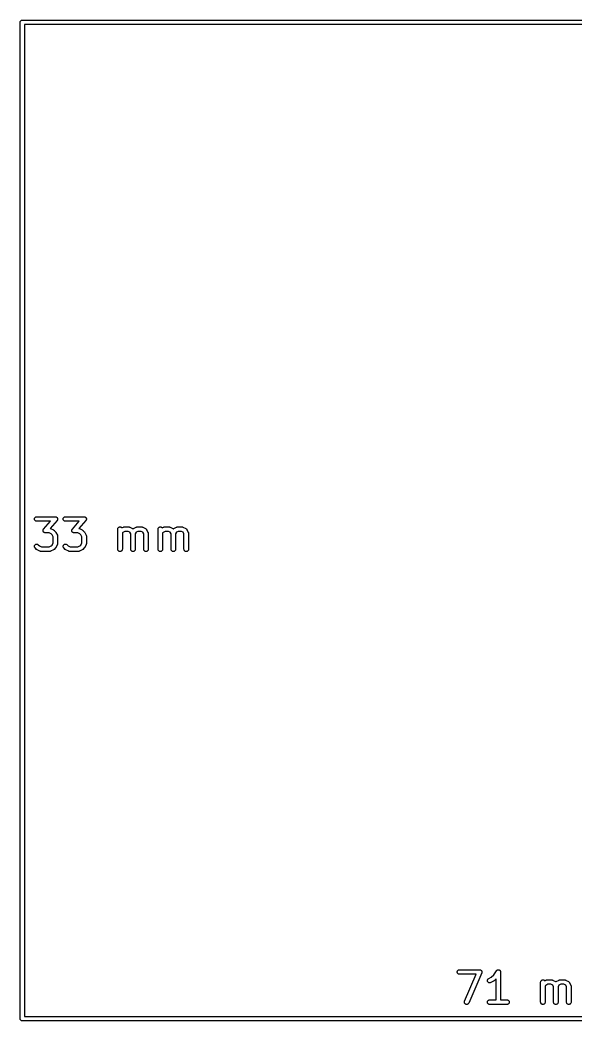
# Model space of a CAD drawing. Extents: x 122.9 to 194.1, y -90.1 to -56.9.
# Drawn here: x 122.92 to 141.33, y -90.08 to -56.92 of the extents above; entities that cross this region are included whole.
import ezdxf

# ---------------------------------------------------------------- set-up
doc = ezdxf.new("R2010")
doc.units = 0
doc.layers.add('BLACK', color=7, linetype='CONTINUOUS')

msp = doc.modelspace()

# ---------------------------------------------------------------- linework, layer by layer
at = {"layer": 'BLACK', "linetype": 'CONTINUOUS'}
for p, q in [((122.925, -57), (122.926, -56.9853)), ((122.925, -57.0037), (122.925, -57)), ((122.925, -89.9963), (122.925, -57.0037)), ((122.926, -56.9853), (122.93, -56.9712)), ((122.93, -56.9712), (122.937, -56.9581)), ((122.937, -56.9581), (122.947, -56.9467)), ((122.947, -56.9467), (122.958, -56.9373)), ((122.958, -56.9373), (122.971, -56.9304)), ((122.971, -56.9304), (122.985, -56.9261)), ((122.985, -56.9261), (122.996, -56.925)), ((122.996, -56.925), (123, -56.9246)), ((123, -56.9246), (123.004, -56.925)), ((123.004, -56.925), (193.996, -56.925)), ((123.075, -57.075), (123.075, -89.925)), ((193.925, -57.075), (123.075, -57.075)), ((123.401, -73.4519), (123.403, -73.4373)), ((123.403, -73.4664), (123.401, -73.4519)), ((123.403, -73.4373), (123.407, -73.4233)), ((123.407, -73.4805), (123.403, -73.4664)), ((123.407, -73.4233), (123.414, -73.4104)), ((123.413, -73.4934), (123.407, -73.4805)), ((123.423, -73.5049), (123.413, -73.4934)), ((123.414, -73.4104), (123.423, -73.3992)), ((123.423, -73.3992), (123.435, -73.3899)), ((123.434, -73.5143), (123.423, -73.5049)), ((123.447, -73.5213), (123.434, -73.5143)), ((123.435, -73.3899), (123.448, -73.383)), ((123.461, -73.5257), (123.447, -73.5213)), ((123.448, -73.383), (123.462, -73.3788)), ((123.475, -73.5274), (123.461, -73.5257)), ((123.462, -73.3788), (123.476, -73.3774)), ((123.476, -73.5274), (123.475, -73.5274)), ((123.476, -73.3774), (124.095, -73.3774)), ((123.93, -73.5274), (123.476, -73.5274)), ((123.705, -73.7839), (123.93, -73.5274)), ((124.152, -73.5018), (123.925, -73.7611)), ((124.095, -73.3774), (124.096, -73.3774)), ((124.096, -73.3774), (124.101, -73.3779)), ((124.101, -73.3779), (124.106, -73.3781)), ((124.106, -73.3781), (124.108, -73.3787)), ((124.108, -73.3787), (124.111, -73.379)), ((124.111, -73.379), (124.115, -73.3804)), ((124.115, -73.3804), (124.12, -73.3815)), ((124.12, -73.3815), (124.122, -73.3826)), ((124.122, -73.3826), (124.125, -73.3834)), ((124.125, -73.3834), (124.129, -73.3857)), ((124.129, -73.3857), (124.133, -73.3877)), ((124.133, -73.3877), (124.135, -73.3892)), ((124.135, -73.3892), (124.138, -73.3905)), ((124.138, -73.3905), (124.141, -73.3935)), ((124.141, -73.3935), (124.145, -73.3963)), ((124.145, -73.3963), (124.147, -73.3982)), ((124.147, -73.3982), (124.149, -73.3999)), ((124.149, -73.3999), (124.152, -73.4036)), ((124.152, -73.4036), (124.155, -73.407)), ((124.154, -73.4979), (124.152, -73.5018)), ((124.157, -73.4943), (124.154, -73.4979)), ((124.155, -73.407), (124.156, -73.4093)), ((124.156, -73.4093), (124.158, -73.4113)), ((124.159, -73.492), (124.157, -73.4943)), ((124.158, -73.4113), (124.16, -73.4155)), ((124.16, -73.4899), (124.159, -73.492)), ((124.16, -73.4155), (124.163, -73.4195)), ((124.162, -73.4856), (124.16, -73.4899)), ((124.164, -73.4814), (124.162, -73.4856)), ((124.163, -73.4195), (124.164, -73.422)), ((124.164, -73.422), (124.165, -73.4243)), ((124.165, -73.4789), (124.164, -73.4814)), ((124.165, -73.4243), (124.166, -73.4288)), ((124.166, -73.4765), (124.165, -73.4789)), ((124.166, -73.4288), (124.168, -73.4332)), ((124.167, -73.472), (124.166, -73.4765)), ((124.169, -73.4675), (124.167, -73.472)), ((124.168, -73.4332), (124.168, -73.4358)), ((124.168, -73.4358), (124.169, -73.4383)), ((124.169, -73.4383), (124.169, -73.443)), ((124.169, -73.443), (124.17, -73.4477)), ((124.17, -73.4623), (124.169, -73.4648)), ((124.169, -73.4648), (124.169, -73.4675)), ((124.17, -73.4477), (124.17, -73.4503)), ((124.17, -73.4503), (124.17, -73.4529)), ((124.17, -73.4529), (124.17, -73.4576)), ((124.17, -73.4576), (124.17, -73.4623)), ((124.354, -73.4519), (124.355, -73.4373)), ((124.355, -73.4664), (124.354, -73.4519)), ((124.355, -73.4373), (124.359, -73.4233)), ((124.359, -73.4805), (124.355, -73.4664)), ((124.359, -73.4233), (124.366, -73.4104)), ((124.366, -73.4934), (124.359, -73.4805)), ((124.366, -73.4104), (124.376, -73.3992)), ((124.375, -73.5049), (124.366, -73.4934)), ((124.386, -73.5143), (124.375, -73.5049)), ((124.376, -73.3992), (124.387, -73.3899)), ((124.399, -73.5213), (124.386, -73.5143)), ((124.387, -73.3899), (124.4, -73.383)), ((124.413, -73.5257), (124.399, -73.5213)), ((124.4, -73.383), (124.414, -73.3788)), ((124.428, -73.5274), (124.413, -73.5257)), ((124.414, -73.3788), (124.429, -73.3774)), ((124.429, -73.5274), (124.428, -73.5274)), ((124.429, -73.3774), (125.048, -73.3774)), ((124.882, -73.5274), (124.429, -73.5274)), ((124.658, -73.7839), (124.882, -73.5274)), ((125.104, -73.5018), (124.877, -73.7611)), ((125.048, -73.3774), (125.049, -73.3774)), ((125.049, -73.3774), (125.053, -73.3779)), ((125.053, -73.3779), (125.058, -73.3781)), ((125.058, -73.3781), (125.061, -73.3787)), ((125.061, -73.3787), (125.063, -73.379)), ((125.063, -73.379), (125.068, -73.3804)), ((125.068, -73.3804), (125.072, -73.3815)), ((125.072, -73.3815), (125.075, -73.3826)), ((125.075, -73.3826), (125.077, -73.3834)), ((125.077, -73.3834), (125.081, -73.3857)), ((125.081, -73.3857), (125.086, -73.3877)), ((125.086, -73.3877), (125.088, -73.3892)), ((125.088, -73.3892), (125.09, -73.3905)), ((125.09, -73.3905), (125.094, -73.3935)), ((125.094, -73.3935), (125.097, -73.3963)), ((125.097, -73.3963), (125.099, -73.3982)), ((125.099, -73.3982), (125.101, -73.3999)), ((125.101, -73.3999), (125.104, -73.4036)), ((125.104, -73.4036), (125.107, -73.407)), ((125.107, -73.4979), (125.104, -73.5018)), ((125.107, -73.407), (125.109, -73.4093)), ((125.11, -73.4943), (125.107, -73.4979)), ((125.109, -73.4093), (125.11, -73.4113)), ((125.11, -73.4113), (125.113, -73.4155)), ((125.111, -73.492), (125.11, -73.4943)), ((125.113, -73.4899), (125.111, -73.492)), ((125.113, -73.4155), (125.115, -73.4195)), ((125.115, -73.4856), (125.113, -73.4899)), ((125.115, -73.4195), (125.116, -73.422)), ((125.117, -73.4814), (125.115, -73.4856)), ((125.116, -73.422), (125.117, -73.4243)), ((125.117, -73.4243), (125.118, -73.4288)), ((125.118, -73.4789), (125.117, -73.4814)), ((125.118, -73.4288), (125.12, -73.4332)), ((125.119, -73.4765), (125.118, -73.4789)), ((125.12, -73.472), (125.119, -73.4765)), ((125.12, -73.4332), (125.121, -73.4358)), ((125.121, -73.4675), (125.12, -73.472)), ((125.121, -73.4358), (125.121, -73.4383)), ((125.121, -73.4383), (125.122, -73.443)), ((125.122, -73.4623), (125.121, -73.4648)), ((125.121, -73.4648), (125.121, -73.4675)), ((125.122, -73.443), (125.122, -73.4477)), ((125.122, -73.4477), (125.122, -73.4503)), ((125.122, -73.4503), (125.123, -73.4529)), ((125.123, -73.4529), (125.122, -73.4576)), ((125.122, -73.4576), (125.122, -73.4623)), ((123.687, -73.8281), (123.688, -73.8234)), ((123.687, -73.8328), (123.687, -73.8281)), ((123.687, -73.8354), (123.687, -73.8328)), ((123.687, -73.8381), (123.687, -73.8354)), ((123.688, -73.8427), (123.687, -73.8381)), ((123.688, -73.8183), (123.69, -73.8138)), ((123.688, -73.8209), (123.688, -73.8183)), ((123.688, -73.8234), (123.688, -73.8209)), ((123.688, -73.8474), (123.688, -73.8427)), ((123.689, -73.8499), (123.688, -73.8474)), ((123.689, -73.8525), (123.689, -73.8499)), ((123.691, -73.8569), (123.689, -73.8525)), ((123.69, -73.8138), (123.691, -73.8092)), ((123.691, -73.8092), (123.692, -73.8068)), ((123.692, -73.8614), (123.691, -73.8569)), ((123.692, -73.8068), (123.693, -73.8043)), ((123.694, -73.8638), (123.692, -73.8614)), ((123.693, -73.8043), (123.695, -73.8001)), ((123.695, -73.8662), (123.694, -73.8638)), ((123.695, -73.8001), (123.697, -73.7958)), ((123.697, -73.8702), (123.695, -73.8662)), ((123.697, -73.7958), (123.698, -73.7937)), ((123.699, -73.8744), (123.697, -73.8702)), ((123.698, -73.7937), (123.7, -73.7914)), ((123.701, -73.8764), (123.699, -73.8744)), ((123.7, -73.7914), (123.703, -73.7878)), ((123.702, -73.8787), (123.701, -73.8764)), ((123.705, -73.8821), (123.702, -73.8787)), ((123.703, -73.7878), (123.705, -73.7839)), ((123.708, -73.8858), (123.705, -73.8821)), ((123.71, -73.8875), (123.708, -73.8858)), ((123.712, -73.8894), (123.71, -73.8875)), ((123.716, -73.8922), (123.712, -73.8894)), ((123.72, -73.8952), (123.716, -73.8922)), ((123.722, -73.8965), (123.72, -73.8952)), ((123.724, -73.898), (123.722, -73.8965)), ((123.728, -73.9), (123.724, -73.898)), ((123.732, -73.9023), (123.728, -73.9)), ((123.735, -73.9031), (123.732, -73.9023)), ((123.737, -73.9042), (123.735, -73.9031)), ((123.742, -73.9053), (123.737, -73.9042)), ((123.746, -73.9067), (123.742, -73.9053)), ((123.749, -73.907), (123.746, -73.9067)), ((123.751, -73.9076), (123.749, -73.907)), ((123.756, -73.9078), (123.751, -73.9076)), ((123.761, -73.9083), (123.756, -73.9078)), ((123.762, -73.9083), (123.761, -73.9083)), ((123.887, -73.9083), (123.762, -73.9083)), ((123.956, -73.9426), (123.887, -73.9083)), ((123.925, -73.7611), (123.929, -73.7629)), ((123.929, -73.7629), (123.934, -73.7644)), ((123.934, -73.7644), (123.936, -73.7655)), ((123.936, -73.7655), (123.938, -73.7663)), ((123.938, -73.7663), (124.034, -73.8139)), ((124.034, -73.8139), (124.034, -73.8143)), ((124.034, -73.8143), (124.038, -73.8166)), ((124.038, -73.8166), (124.042, -73.8186)), ((124.042, -73.8186), (124.044, -73.8206)), ((124.044, -73.8206), (124.047, -73.8223)), ((124.047, -73.8223), (124.05, -73.8252)), ((124.05, -73.8252), (124.053, -73.8279)), ((124.053, -73.8279), (124.101, -73.8755)), ((124.101, -73.8755), (124.101, -73.8763)), ((124.101, -73.8763), (124.104, -73.8796)), ((124.104, -73.8796), (124.107, -73.8826)), ((124.107, -73.8826), (124.109, -73.8853)), ((124.109, -73.8853), (124.111, -73.8877)), ((124.111, -73.8877), (124.112, -73.8915)), ((124.112, -73.8915), (124.115, -73.895)), ((124.115, -73.895), (124.162, -73.9903)), ((124.639, -73.8328), (124.64, -73.8281)), ((124.64, -73.8354), (124.639, -73.8328)), ((124.639, -73.8381), (124.64, -73.8354)), ((124.64, -73.8427), (124.639, -73.8381)), ((124.64, -73.8234), (124.641, -73.8209)), ((124.64, -73.8281), (124.64, -73.8234)), ((124.641, -73.8474), (124.64, -73.8427)), ((124.641, -73.8183), (124.642, -73.8138)), ((124.641, -73.8209), (124.641, -73.8183)), ((124.641, -73.8499), (124.641, -73.8474)), ((124.642, -73.8525), (124.641, -73.8499)), ((124.642, -73.8138), (124.643, -73.8092)), ((124.643, -73.8569), (124.642, -73.8525)), ((124.643, -73.8092), (124.644, -73.8068)), ((124.645, -73.8614), (124.643, -73.8569)), ((124.644, -73.8068), (124.645, -73.8043)), ((124.645, -73.8043), (124.647, -73.8001)), ((124.646, -73.8638), (124.645, -73.8614)), ((124.647, -73.8662), (124.646, -73.8638)), ((124.647, -73.8001), (124.649, -73.7958)), ((124.649, -73.8702), (124.647, -73.8662)), ((124.649, -73.7958), (124.651, -73.7937)), ((124.652, -73.8744), (124.649, -73.8702)), ((124.651, -73.7937), (124.652, -73.7914)), ((124.652, -73.7914), (124.655, -73.7878)), ((124.653, -73.8764), (124.652, -73.8744)), ((124.655, -73.8787), (124.653, -73.8764)), ((124.655, -73.7878), (124.658, -73.7839)), ((124.658, -73.8821), (124.655, -73.8787)), ((124.661, -73.8858), (124.658, -73.8821)), ((124.663, -73.8875), (124.661, -73.8858)), ((124.665, -73.8894), (124.663, -73.8875)), ((124.668, -73.8922), (124.665, -73.8894)), ((124.672, -73.8952), (124.668, -73.8922)), ((124.674, -73.8965), (124.672, -73.8952)), ((124.676, -73.898), (124.674, -73.8965)), ((124.681, -73.9), (124.676, -73.898)), ((124.685, -73.9023), (124.681, -73.9)), ((124.687, -73.9031), (124.685, -73.9023)), ((124.69, -73.9042), (124.687, -73.9031)), ((124.694, -73.9053), (124.69, -73.9042)), ((124.699, -73.9067), (124.694, -73.9053)), ((124.701, -73.907), (124.699, -73.9067)), ((124.704, -73.9076), (124.701, -73.907)), ((124.709, -73.9078), (124.704, -73.9076)), ((124.713, -73.9083), (124.709, -73.9078)), ((124.714, -73.9083), (124.713, -73.9083)), ((124.839, -73.9083), (124.714, -73.9083)), ((124.908, -73.9426), (124.839, -73.9083)), ((124.877, -73.7611), (124.882, -73.7629)), ((124.882, -73.7629), (124.887, -73.7644)), ((124.887, -73.7644), (124.889, -73.7655)), ((124.889, -73.7655), (124.891, -73.7663)), ((124.891, -73.7663), (124.986, -73.8139)), ((124.986, -73.8139), (124.987, -73.8143)), ((124.987, -73.8143), (124.99, -73.8166)), ((124.99, -73.8166), (124.994, -73.8186)), ((124.994, -73.8186), (124.997, -73.8206)), ((124.997, -73.8206), (124.999, -73.8223)), ((124.999, -73.8223), (125.002, -73.8252)), ((125.002, -73.8252), (125.005, -73.8279)), ((125.005, -73.8279), (125.053, -73.8755)), ((125.053, -73.8755), (125.054, -73.8763)), ((125.054, -73.8763), (125.056, -73.8796)), ((125.056, -73.8796), (125.059, -73.8826)), ((125.059, -73.8826), (125.061, -73.8853)), ((125.061, -73.8853), (125.063, -73.8877)), ((125.063, -73.8877), (125.065, -73.8915)), ((125.065, -73.8915), (125.067, -73.895)), ((125.067, -73.895), (125.115, -73.9903)), ((126.163, -73.7847), (126.165, -73.7701)), ((126.163, -73.7857), (126.163, -73.7847)), ((126.163, -74.4524), (126.163, -73.7857)), ((126.165, -73.7701), (126.169, -73.7562)), ((126.169, -73.7562), (126.176, -73.7433)), ((126.176, -73.7433), (126.186, -73.7321)), ((126.186, -73.7321), (126.197, -73.723)), ((126.197, -73.723), (126.21, -73.7162)), ((126.21, -73.7162), (126.224, -73.712)), ((126.224, -73.712), (126.239, -73.7107)), ((126.239, -73.7107), (126.253, -73.7122)), ((126.253, -73.7122), (126.267, -73.7166)), ((126.267, -73.7166), (126.28, -73.7235)), ((126.28, -73.7235), (126.291, -73.7329)), ((126.291, -73.7329), (126.299, -73.7427)), ((126.299, -73.7427), (126.347, -73.7186)), ((126.33, -73.895), (126.313, -73.912)), ((126.313, -73.912), (126.313, -74.4524)), ((126.399, -73.8607), (126.33, -73.895)), ((126.347, -73.7186), (126.348, -73.7182)), ((126.348, -73.7182), (126.35, -73.7174)), ((126.35, -73.7174), (126.352, -73.7164)), ((126.352, -73.7164), (126.357, -73.7149)), ((126.357, -73.7149), (126.362, -73.7131)), ((126.362, -73.7131), (126.364, -73.7128)), ((126.364, -73.7128), (126.366, -73.7121)), ((126.366, -73.7121), (126.371, -73.7116)), ((126.371, -73.7116), (126.377, -73.7108)), ((126.377, -73.7108), (126.379, -73.7109)), ((126.379, -73.7109), (126.381, -73.7107)), ((126.381, -73.7107), (126.524, -73.7107)), ((126.506, -73.8607), (126.399, -73.8607)), ((126.563, -73.8892), (126.506, -73.8607)), ((126.524, -73.7107), (126.525, -73.7107)), ((126.525, -73.7107), (126.527, -73.711)), ((126.527, -73.711), (126.529, -73.7109)), ((126.529, -73.7109), (126.534, -73.7118)), ((126.534, -73.7118), (126.539, -73.7124)), ((126.539, -73.7124), (126.542, -73.713)), ((126.542, -73.713), (126.544, -73.7134)), ((126.544, -73.7134), (126.548, -73.7152)), ((126.548, -73.7152), (126.553, -73.7168)), ((126.553, -73.7168), (126.555, -73.7178)), ((126.555, -73.7178), (126.557, -73.7186)), ((126.557, -73.7186), (126.653, -73.7663)), ((126.592, -73.9463), (126.563, -73.8892)), ((126.653, -73.7663), (126.654, -73.7667)), ((126.654, -73.7667), (126.655, -73.7676)), ((126.655, -73.7676), (126.656, -73.7683)), ((126.656, -73.7683), (126.661, -73.7716)), ((126.661, -73.7716), (126.666, -73.7747)), ((126.666, -73.7747), (126.667, -73.7755)), ((126.667, -73.7752), (126.668, -73.774)), ((126.667, -73.7755), (126.667, -73.7752)), ((126.668, -73.774), (126.673, -73.771)), ((126.673, -73.771), (126.678, -73.7678)), ((126.678, -73.7678), (126.679, -73.7671)), ((126.679, -73.7671), (126.681, -73.7663)), ((126.681, -73.7663), (126.776, -73.7186)), ((126.77, -73.8892), (126.742, -73.9463)), ((126.827, -73.8607), (126.77, -73.8892)), ((126.776, -73.7186), (126.777, -73.7182)), ((126.777, -73.7182), (126.779, -73.7174)), ((126.779, -73.7174), (126.781, -73.7164)), ((126.781, -73.7164), (126.786, -73.7149)), ((126.786, -73.7149), (126.791, -73.7131)), ((126.791, -73.7131), (126.793, -73.7128)), ((126.793, -73.7128), (126.795, -73.7121)), ((126.795, -73.7121), (126.8, -73.7116)), ((126.8, -73.7116), (126.805, -73.7108)), ((126.805, -73.7108), (126.807, -73.7109)), ((126.807, -73.7109), (126.81, -73.7107)), ((126.81, -73.7107), (126.952, -73.7107)), ((126.935, -73.8607), (126.827, -73.8607)), ((126.992, -73.8892), (126.935, -73.8607)), ((126.952, -73.7107), (126.953, -73.7107)), ((126.953, -73.7107), (126.956, -73.711)), ((126.956, -73.711), (126.958, -73.7109)), ((126.958, -73.7109), (126.963, -73.7118)), ((126.963, -73.7118), (126.968, -73.7124)), ((126.968, -73.7124), (126.97, -73.713)), ((126.97, -73.713), (126.972, -73.7134)), ((126.972, -73.7134), (126.977, -73.7152)), ((126.977, -73.7152), (126.982, -73.7168)), ((126.982, -73.7168), (126.984, -73.7178)), ((126.984, -73.7178), (126.986, -73.7186)), ((126.986, -73.7186), (127.081, -73.7663)), ((127.02, -73.9463), (126.992, -73.8892)), ((127.081, -73.7663), (127.082, -73.7667)), ((127.082, -73.7667), (127.083, -73.7676)), ((127.083, -73.7676), (127.085, -73.7683)), ((127.085, -73.7683), (127.09, -73.7716)), ((127.09, -73.7716), (127.094, -73.7747)), ((127.094, -73.7747), (127.096, -73.7758)), ((127.096, -73.7758), (127.097, -73.7768)), ((127.097, -73.7768), (127.101, -73.7809)), ((127.101, -73.7809), (127.105, -73.7849)), ((127.105, -73.7849), (127.106, -73.7862)), ((127.106, -73.7862), (127.107, -73.7874)), ((127.107, -73.7874), (127.11, -73.7922)), ((127.11, -73.7922), (127.113, -73.7969)), ((127.113, -73.7969), (127.114, -73.7984)), ((127.114, -73.7984), (127.115, -73.7998)), ((127.115, -73.7998), (127.162, -73.895)), ((127.162, -73.895), (127.163, -73.896)), ((127.163, -73.896), (127.164, -73.898)), ((127.164, -73.898), (127.165, -73.9)), ((127.165, -73.9), (127.166, -73.9049)), ((127.166, -73.9049), (127.168, -73.9097)), ((127.168, -73.9097), (127.168, -73.9119)), ((127.168, -73.9119), (127.169, -73.914)), ((127.169, -73.914), (127.169, -73.9191)), ((127.169, -73.9191), (127.17, -73.9242)), ((127.17, -73.9242), (127.17, -73.9264)), ((127.496, -73.7847), (127.498, -73.7701)), ((127.496, -73.7857), (127.496, -73.7847)), ((127.496, -74.4524), (127.496, -73.7857)), ((127.498, -73.7701), (127.502, -73.7562)), ((127.502, -73.7562), (127.51, -73.7433)), ((127.51, -73.7433), (127.519, -73.7321)), ((127.519, -73.7321), (127.53, -73.723)), ((127.53, -73.723), (127.543, -73.7162)), ((127.543, -73.7162), (127.557, -73.712)), ((127.557, -73.712), (127.572, -73.7107)), ((127.572, -73.7107), (127.587, -73.7122)), ((127.587, -73.7122), (127.6, -73.7166)), ((127.6, -73.7166), (127.613, -73.7235)), ((127.613, -73.7235), (127.625, -73.7329)), ((127.625, -73.7329), (127.633, -73.7427)), ((127.633, -73.7427), (127.681, -73.7186)), ((127.663, -73.895), (127.646, -73.912)), ((127.646, -73.912), (127.646, -74.4524)), ((127.732, -73.8607), (127.663, -73.895)), ((127.681, -73.7186), (127.682, -73.7182)), ((127.682, -73.7182), (127.684, -73.7174)), ((127.684, -73.7174), (127.686, -73.7164)), ((127.686, -73.7164), (127.691, -73.7149)), ((127.691, -73.7149), (127.695, -73.7131)), ((127.695, -73.7131), (127.698, -73.7128)), ((127.698, -73.7128), (127.7, -73.7121)), ((127.7, -73.7121), (127.705, -73.7116)), ((127.705, -73.7116), (127.71, -73.7108)), ((127.71, -73.7108), (127.712, -73.7109)), ((127.712, -73.7109), (127.714, -73.7107)), ((127.714, -73.7107), (127.857, -73.7107)), ((127.839, -73.8607), (127.732, -73.8607)), ((127.896, -73.8892), (127.839, -73.8607)), ((127.857, -73.7107), (127.858, -73.7107)), ((127.858, -73.7107), (127.86, -73.711)), ((127.86, -73.711), (127.863, -73.7109)), ((127.863, -73.7109), (127.868, -73.7118)), ((127.868, -73.7118), (127.873, -73.7124)), ((127.873, -73.7124), (127.875, -73.713)), ((127.875, -73.713), (127.877, -73.7134)), ((127.877, -73.7134), (127.882, -73.7152)), ((127.882, -73.7152), (127.887, -73.7168)), ((127.887, -73.7168), (127.889, -73.7178)), ((127.889, -73.7178), (127.891, -73.7186)), ((127.891, -73.7186), (127.986, -73.7663)), ((127.925, -73.9463), (127.896, -73.8892)), ((127.986, -73.7663), (127.987, -73.7667)), ((127.987, -73.7667), (127.988, -73.7676)), ((127.988, -73.7676), (127.99, -73.7683)), ((127.99, -73.7683), (127.994, -73.7716)), ((127.994, -73.7716), (127.999, -73.7747)), ((127.999, -73.7747), (128, -73.7755)), ((128, -73.7755), (128.001, -73.7752)), ((128.001, -73.7752), (128.002, -73.774)), ((128.002, -73.774), (128.007, -73.771)), ((128.007, -73.771), (128.011, -73.7678)), ((128.011, -73.7678), (128.013, -73.7671)), ((128.013, -73.7671), (128.014, -73.7663)), ((128.014, -73.7663), (128.109, -73.7186)), ((128.104, -73.8892), (128.075, -73.9463)), ((128.161, -73.8607), (128.104, -73.8892)), ((128.109, -73.7186), (128.11, -73.7182)), ((128.11, -73.7182), (128.112, -73.7174)), ((128.112, -73.7174), (128.114, -73.7164)), ((128.114, -73.7164), (128.119, -73.7149)), ((128.119, -73.7149), (128.124, -73.7131)), ((128.124, -73.7131), (128.126, -73.7128)), ((128.126, -73.7128), (128.128, -73.7121)), ((128.128, -73.7121), (128.133, -73.7116)), ((128.133, -73.7116), (128.138, -73.7108)), ((128.138, -73.7108), (128.141, -73.7109)), ((128.141, -73.7109), (128.143, -73.7107)), ((128.143, -73.7107), (128.286, -73.7107)), ((128.268, -73.8607), (128.161, -73.8607)), ((128.325, -73.8892), (128.268, -73.8607)), ((128.286, -73.7107), (128.287, -73.7107)), ((128.287, -73.7107), (128.289, -73.711)), ((128.289, -73.711), (128.291, -73.7109)), ((128.291, -73.7109), (128.296, -73.7118)), ((128.296, -73.7118), (128.301, -73.7124)), ((128.301, -73.7124), (128.303, -73.713)), ((128.303, -73.713), (128.306, -73.7134)), ((128.306, -73.7134), (128.31, -73.7152)), ((128.31, -73.7152), (128.315, -73.7168)), ((128.315, -73.7168), (128.317, -73.7178)), ((128.317, -73.7178), (128.319, -73.7186)), ((128.319, -73.7186), (128.414, -73.7663)), ((128.354, -73.9463), (128.325, -73.8892)), ((128.414, -73.7663), (128.415, -73.7667)), ((128.415, -73.7667), (128.417, -73.7676)), ((128.417, -73.7676), (128.418, -73.7683)), ((128.418, -73.7683), (128.423, -73.7716)), ((128.423, -73.7716), (128.428, -73.7747)), ((128.428, -73.7747), (128.429, -73.7758)), ((128.429, -73.7758), (128.43, -73.7768)), ((128.43, -73.7768), (128.434, -73.7809)), ((128.434, -73.7809), (128.438, -73.7849)), ((128.438, -73.7849), (128.439, -73.7862)), ((128.439, -73.7862), (128.44, -73.7874)), ((128.44, -73.7874), (128.443, -73.7922)), ((128.443, -73.7922), (128.447, -73.7969)), ((128.447, -73.7969), (128.447, -73.7984)), ((128.447, -73.7984), (128.448, -73.7998)), ((128.448, -73.7998), (128.496, -73.895)), ((128.496, -73.895), (128.496, -73.896)), ((128.496, -73.896), (128.497, -73.898)), ((128.497, -73.898), (128.498, -73.9)), ((128.498, -73.9), (128.499, -73.9049)), ((128.499, -73.9049), (128.501, -73.9097)), ((128.501, -73.9097), (128.502, -73.9119)), ((128.502, -73.9119), (128.502, -73.914)), ((128.502, -73.914), (128.503, -73.9191)), ((128.503, -73.9191), (128.503, -73.9242)), ((128.503, -73.9242), (128.503, -73.9264)), ((123.986, -73.973), (123.956, -73.9426)), ((124.02, -74.0415), (123.986, -73.973)), ((123.986, -74.3127), (124.02, -74.2442)), ((124.02, -74.2442), (124.02, -74.0415)), ((124.162, -73.9903), (124.163, -73.9912)), ((124.163, -73.9912), (124.164, -73.9933)), ((124.164, -73.9933), (124.165, -73.9952)), ((124.165, -73.9952), (124.166, -74.0001)), ((124.166, -74.0001), (124.168, -74.0049)), ((124.168, -74.0049), (124.168, -74.0071)), ((124.168, -74.0071), (124.169, -74.0092)), ((124.169, -74.0092), (124.169, -74.0143)), ((124.169, -74.0143), (124.17, -74.0194)), ((124.17, -74.0194), (124.17, -74.0216)), ((124.17, -74.0216), (124.17, -74.0238)), ((124.17, -74.0238), (124.17, -74.2619)), ((124.938, -73.973), (124.908, -73.9426)), ((124.973, -74.0415), (124.938, -73.973)), ((124.938, -74.3127), (124.973, -74.2442)), ((124.973, -74.2442), (124.973, -74.0415)), ((125.115, -73.9903), (125.115, -73.9912)), ((125.115, -73.9912), (125.116, -73.9933)), ((125.116, -73.9933), (125.117, -73.9952)), ((125.117, -73.9952), (125.118, -74.0001)), ((125.118, -74.0001), (125.12, -74.0049)), ((125.12, -74.0049), (125.121, -74.0071)), ((125.121, -74.0071), (125.121, -74.0092)), ((125.121, -74.0092), (125.122, -74.0143)), ((125.122, -74.0143), (125.122, -74.0194)), ((125.122, -74.0194), (125.122, -74.0216)), ((125.122, -74.0216), (125.123, -74.0238)), ((125.123, -74.0238), (125.123, -74.2619)), ((126.592, -74.4524), (126.592, -73.9463)), ((126.742, -73.9463), (126.742, -74.4524)), ((127.02, -74.4524), (127.02, -73.9463)), ((127.17, -73.9264), (127.17, -73.9286)), ((127.17, -73.9286), (127.17, -74.4524)), ((127.925, -74.4524), (127.925, -73.9463)), ((128.075, -73.9463), (128.075, -74.4524)), ((128.354, -74.4524), (128.354, -73.9463)), ((128.503, -73.9264), (128.504, -73.9286)), ((128.504, -73.9286), (128.504, -74.4524)), ((123.401, -74.3564), (123.403, -74.3418)), ((123.402, -74.3709), (123.401, -74.3564)), ((123.407, -74.385), (123.402, -74.3709)), ((123.403, -74.3418), (123.407, -74.3278)), ((123.407, -74.3278), (123.414, -74.315)), ((123.413, -74.398), (123.407, -74.385)), ((123.422, -74.4094), (123.413, -74.398)), ((123.414, -74.315), (123.424, -74.3037)), ((123.423, -74.4102), (123.422, -74.4094)), ((123.471, -74.4578), (123.423, -74.4102)), ((123.424, -74.3037), (123.435, -74.2945)), ((123.435, -74.2945), (123.448, -74.2877)), ((123.448, -74.2877), (123.462, -74.2835)), ((123.462, -74.2835), (123.476, -74.2821)), ((123.474, -74.4605), (123.471, -74.4578)), ((123.477, -74.4634), (123.474, -74.4605)), ((123.476, -74.2821), (123.491, -74.2836)), ((123.48, -74.4651), (123.477, -74.4634)), ((123.482, -74.4671), (123.48, -74.4651)), ((123.486, -74.4691), (123.482, -74.4671)), ((123.489, -74.4714), (123.486, -74.4691)), ((123.49, -74.4718), (123.489, -74.4714)), ((123.586, -74.5195), (123.49, -74.4718)), ((123.491, -74.2836), (123.505, -74.2879)), ((123.505, -74.2879), (123.518, -74.2948)), ((123.518, -74.2948), (123.529, -74.3041)), ((123.529, -74.3041), (123.568, -74.3431)), ((123.568, -74.3431), (123.637, -74.3774)), ((123.588, -74.5203), (123.586, -74.5195)), ((123.59, -74.5213), (123.588, -74.5203)), ((123.594, -74.5229), (123.59, -74.5213)), ((123.599, -74.5247), (123.594, -74.5229)), ((123.601, -74.5251), (123.599, -74.5247)), ((123.603, -74.5257), (123.601, -74.5251)), ((123.609, -74.5263), (123.603, -74.5257)), ((123.614, -74.5272), (123.609, -74.5263)), ((123.616, -74.5271), (123.614, -74.5272)), ((123.618, -74.5274), (123.616, -74.5271)), ((123.619, -74.5274), (123.618, -74.5274)), ((123.905, -74.5274), (123.619, -74.5274)), ((123.637, -74.3774), (123.887, -74.3774)), ((123.887, -74.3774), (123.956, -74.3431)), ((123.907, -74.5272), (123.905, -74.5274)), ((123.909, -74.5273), (123.907, -74.5272)), ((123.914, -74.5265), (123.909, -74.5273)), ((123.919, -74.526), (123.914, -74.5265)), ((123.921, -74.5253), (123.919, -74.526)), ((123.924, -74.525), (123.921, -74.5253)), ((123.928, -74.5232), (123.924, -74.525)), ((123.933, -74.5217), (123.928, -74.5232)), ((123.935, -74.5207), (123.933, -74.5217)), ((123.937, -74.5199), (123.935, -74.5207)), ((123.938, -74.5195), (123.937, -74.5199)), ((124.034, -74.4718), (123.938, -74.5195)), ((123.956, -74.3431), (123.986, -74.3127)), ((124.037, -74.4696), (124.034, -74.4718)), ((124.041, -74.4677), (124.037, -74.4696)), ((124.043, -74.4657), (124.041, -74.4677)), ((124.046, -74.4641), (124.043, -74.4657)), ((124.049, -74.4612), (124.046, -74.4641)), ((124.052, -74.4585), (124.049, -74.4612)), ((124.053, -74.4578), (124.052, -74.4585)), ((124.101, -74.4102), (124.053, -74.4578)), ((124.103, -74.4069), (124.101, -74.4102)), ((124.106, -74.4039), (124.103, -74.4069)), ((124.108, -74.4013), (124.106, -74.4039)), ((124.11, -74.3989), (124.108, -74.4013)), ((124.112, -74.3952), (124.11, -74.3989)), ((124.114, -74.3916), (124.112, -74.3952)), ((124.115, -74.3907), (124.114, -74.3916)), ((124.162, -74.2954), (124.115, -74.3907)), ((124.163, -74.2934), (124.162, -74.2954)), ((124.164, -74.2914), (124.163, -74.2934)), ((124.166, -74.2866), (124.164, -74.2914)), ((124.168, -74.2818), (124.166, -74.2866)), ((124.169, -74.2775), (124.168, -74.2796)), ((124.168, -74.2796), (124.168, -74.2818)), ((124.17, -74.2674), (124.169, -74.2724)), ((124.169, -74.2724), (124.169, -74.2775)), ((124.17, -74.2619), (124.17, -74.263)), ((124.17, -74.263), (124.17, -74.2651)), ((124.17, -74.2651), (124.17, -74.2674)), ((124.354, -74.3564), (124.355, -74.3418)), ((124.355, -74.3709), (124.354, -74.3564)), ((124.355, -74.3418), (124.36, -74.3278)), ((124.359, -74.385), (124.355, -74.3709)), ((124.366, -74.398), (124.359, -74.385)), ((124.36, -74.3278), (124.367, -74.315)), ((124.375, -74.4094), (124.366, -74.398)), ((124.367, -74.315), (124.376, -74.3037)), ((124.376, -74.4102), (124.375, -74.4094)), ((124.376, -74.3037), (124.387, -74.2945)), ((124.423, -74.4578), (124.376, -74.4102)), ((124.387, -74.2945), (124.4, -74.2877)), ((124.4, -74.2877), (124.414, -74.2835)), ((124.414, -74.2835), (124.429, -74.2821)), ((124.426, -74.4605), (124.423, -74.4578)), ((124.429, -74.4634), (124.426, -74.4605)), ((124.429, -74.2821), (124.443, -74.2836)), ((124.432, -74.4651), (124.429, -74.4634)), ((124.434, -74.4671), (124.432, -74.4651)), ((124.438, -74.4691), (124.434, -74.4671)), ((124.442, -74.4714), (124.438, -74.4691)), ((124.443, -74.4718), (124.442, -74.4714)), ((124.443, -74.2836), (124.457, -74.2879)), ((124.538, -74.5195), (124.443, -74.4718)), ((124.457, -74.2879), (124.47, -74.2948)), ((124.47, -74.2948), (124.482, -74.3041)), ((124.482, -74.3041), (124.521, -74.3431)), ((124.521, -74.3431), (124.589, -74.3774)), ((124.54, -74.5203), (124.538, -74.5195)), ((124.542, -74.5213), (124.54, -74.5203)), ((124.547, -74.5229), (124.542, -74.5213)), ((124.552, -74.5247), (124.547, -74.5229)), ((124.554, -74.5251), (124.552, -74.5247)), ((124.556, -74.5257), (124.554, -74.5251)), ((124.561, -74.5263), (124.556, -74.5257)), ((124.566, -74.5272), (124.561, -74.5263)), ((124.568, -74.5271), (124.566, -74.5272)), ((124.57, -74.5274), (124.568, -74.5271)), ((124.571, -74.5274), (124.57, -74.5274)), ((124.857, -74.5274), (124.571, -74.5274)), ((124.589, -74.3774), (124.839, -74.3774)), ((124.839, -74.3774), (124.908, -74.3431)), ((124.859, -74.5272), (124.857, -74.5274)), ((124.862, -74.5273), (124.859, -74.5272)), ((124.867, -74.5265), (124.862, -74.5273)), ((124.872, -74.526), (124.867, -74.5265)), ((124.874, -74.5253), (124.872, -74.526)), ((124.876, -74.525), (124.874, -74.5253)), ((124.881, -74.5232), (124.876, -74.525)), ((124.886, -74.5217), (124.881, -74.5232)), ((124.888, -74.5207), (124.886, -74.5217)), ((124.89, -74.5199), (124.888, -74.5207)), ((124.891, -74.5195), (124.89, -74.5199)), ((124.986, -74.4718), (124.891, -74.5195)), ((124.908, -74.3431), (124.938, -74.3127)), ((124.989, -74.4696), (124.986, -74.4718)), ((124.993, -74.4677), (124.989, -74.4696)), ((124.996, -74.4657), (124.993, -74.4677)), ((124.998, -74.4641), (124.996, -74.4657)), ((125.001, -74.4612), (124.998, -74.4641)), ((125.005, -74.4585), (125.001, -74.4612)), ((125.053, -74.4102), (125.005, -74.4578)), ((125.005, -74.4578), (125.005, -74.4585)), ((125.056, -74.4069), (125.053, -74.4102)), ((125.059, -74.4039), (125.056, -74.4069)), ((125.06, -74.4013), (125.059, -74.4039)), ((125.062, -74.3989), (125.06, -74.4013)), ((125.064, -74.3952), (125.062, -74.3989)), ((125.067, -74.3916), (125.064, -74.3952)), ((125.115, -74.2954), (125.067, -74.3907)), ((125.067, -74.3907), (125.067, -74.3916)), ((125.117, -74.2914), (125.115, -74.2934)), ((125.115, -74.2934), (125.115, -74.2954)), ((125.118, -74.2866), (125.117, -74.2914)), ((125.12, -74.2818), (125.118, -74.2866)), ((125.121, -74.2775), (125.12, -74.2796)), ((125.12, -74.2796), (125.12, -74.2818)), ((125.122, -74.2724), (125.121, -74.2775)), ((125.123, -74.263), (125.122, -74.2651)), ((125.122, -74.2651), (125.122, -74.2674)), ((125.122, -74.2674), (125.122, -74.2724)), ((125.123, -74.2619), (125.123, -74.263)), ((126.165, -74.4669), (126.163, -74.4524)), ((126.169, -74.481), (126.165, -74.4669)), ((126.176, -74.4939), (126.169, -74.481)), ((126.185, -74.5052), (126.176, -74.4939)), ((126.196, -74.5146), (126.185, -74.5052)), ((126.209, -74.5215), (126.196, -74.5146)), ((126.223, -74.5258), (126.209, -74.5215)), ((126.238, -74.5274), (126.223, -74.5258)), ((126.252, -74.5261), (126.238, -74.5274)), ((126.266, -74.5219), (126.252, -74.5261)), ((126.279, -74.5151), (126.266, -74.5219)), ((126.291, -74.506), (126.279, -74.5151)), ((126.3, -74.4948), (126.291, -74.506)), ((126.307, -74.4819), (126.3, -74.4948)), ((126.311, -74.468), (126.307, -74.4819)), ((126.313, -74.4534), (126.311, -74.468)), ((126.313, -74.4524), (126.313, -74.4534)), ((126.593, -74.4669), (126.592, -74.4524)), ((126.597, -74.481), (126.593, -74.4669)), ((126.604, -74.4939), (126.597, -74.481)), ((126.613, -74.5052), (126.604, -74.4939)), ((126.625, -74.5146), (126.613, -74.5052)), ((126.638, -74.5215), (126.625, -74.5146)), ((126.652, -74.5258), (126.638, -74.5215)), ((126.666, -74.5274), (126.652, -74.5258)), ((126.681, -74.5261), (126.666, -74.5274)), ((126.695, -74.5219), (126.681, -74.5261)), ((126.708, -74.5151), (126.695, -74.5219)), ((126.719, -74.506), (126.708, -74.5151)), ((126.729, -74.4948), (126.719, -74.506)), ((126.736, -74.4819), (126.729, -74.4948)), ((126.74, -74.468), (126.736, -74.4819)), ((126.742, -74.4534), (126.74, -74.468)), ((126.742, -74.4524), (126.742, -74.4534)), ((127.022, -74.4669), (127.02, -74.4524)), ((127.026, -74.481), (127.022, -74.4669)), ((127.033, -74.4939), (127.026, -74.481)), ((127.042, -74.5052), (127.033, -74.4939)), ((127.053, -74.5146), (127.042, -74.5052)), ((127.066, -74.5215), (127.053, -74.5146)), ((127.08, -74.5258), (127.066, -74.5215)), ((127.095, -74.5274), (127.08, -74.5258)), ((127.109, -74.5261), (127.095, -74.5274)), ((127.123, -74.5219), (127.109, -74.5261)), ((127.136, -74.5151), (127.123, -74.5219)), ((127.148, -74.506), (127.136, -74.5151)), ((127.157, -74.4948), (127.148, -74.506)), ((127.164, -74.4819), (127.157, -74.4948)), ((127.169, -74.468), (127.164, -74.4819)), ((127.17, -74.4534), (127.169, -74.468)), ((127.17, -74.4524), (127.17, -74.4534)), ((127.498, -74.4669), (127.496, -74.4524)), ((127.502, -74.481), (127.498, -74.4669)), ((127.509, -74.4939), (127.502, -74.481)), ((127.518, -74.5052), (127.509, -74.4939)), ((127.529, -74.5146), (127.518, -74.5052)), ((127.542, -74.5215), (127.529, -74.5146)), ((127.556, -74.5258), (127.542, -74.5215)), ((127.571, -74.5274), (127.556, -74.5258)), ((127.585, -74.5261), (127.571, -74.5274)), ((127.6, -74.5219), (127.585, -74.5261)), ((127.612, -74.5151), (127.6, -74.5219)), ((127.624, -74.506), (127.612, -74.5151)), ((127.633, -74.4948), (127.624, -74.506)), ((127.64, -74.4819), (127.633, -74.4948)), ((127.645, -74.468), (127.64, -74.4819)), ((127.646, -74.4534), (127.645, -74.468)), ((127.646, -74.4524), (127.646, -74.4534)), ((127.926, -74.4669), (127.925, -74.4524)), ((127.931, -74.481), (127.926, -74.4669)), ((127.938, -74.4939), (127.931, -74.481)), ((127.947, -74.5052), (127.938, -74.4939)), ((127.958, -74.5146), (127.947, -74.5052)), ((127.971, -74.5215), (127.958, -74.5146)), ((127.985, -74.5258), (127.971, -74.5215)), ((127.999, -74.5274), (127.985, -74.5258)), ((128.014, -74.5261), (127.999, -74.5274)), ((128.028, -74.5219), (128.014, -74.5261)), ((128.041, -74.5151), (128.028, -74.5219)), ((128.052, -74.506), (128.041, -74.5151)), ((128.062, -74.4948), (128.052, -74.506)), ((128.069, -74.4819), (128.062, -74.4948)), ((128.073, -74.468), (128.069, -74.4819)), ((128.075, -74.4534), (128.073, -74.468)), ((128.075, -74.4524), (128.075, -74.4534)), ((128.355, -74.4669), (128.354, -74.4524)), ((128.359, -74.481), (128.355, -74.4669)), ((128.366, -74.4939), (128.359, -74.481)), ((128.375, -74.5052), (128.366, -74.4939)), ((128.387, -74.5146), (128.375, -74.5052)), ((128.4, -74.5215), (128.387, -74.5146)), ((128.413, -74.5258), (128.4, -74.5215)), ((128.428, -74.5274), (128.413, -74.5258)), ((128.443, -74.5261), (128.428, -74.5274)), ((128.457, -74.5219), (128.443, -74.5261)), ((128.47, -74.5151), (128.457, -74.5219)), ((128.481, -74.506), (128.47, -74.5151)), ((128.49, -74.4948), (128.481, -74.506)), ((128.498, -74.4819), (128.49, -74.4948)), ((128.502, -74.468), (128.498, -74.4819)), ((128.504, -74.4534), (128.502, -74.468)), ((128.504, -74.4524), (128.504, -74.4534)), ((137.401, -88.4519), (137.403, -88.4373)), ((137.403, -88.4664), (137.401, -88.4519)), ((137.403, -88.4373), (137.407, -88.4233)), ((137.407, -88.4805), (137.403, -88.4664)), ((137.407, -88.4233), (137.414, -88.4104)), ((137.413, -88.4934), (137.407, -88.4805)), ((137.423, -88.5049), (137.413, -88.4934)), ((137.414, -88.4104), (137.423, -88.3992)), ((137.423, -88.3992), (137.435, -88.3899)), ((137.434, -88.5143), (137.423, -88.5049)), ((137.435, -88.3899), (137.448, -88.383)), ((137.448, -88.383), (137.462, -88.3788)), ((137.462, -88.3788), (137.476, -88.3774)), ((137.476, -88.3774), (138.143, -88.3774)), ((138.212, -88.4819), (137.783, -89.4819)), ((138.143, -88.3774), (138.144, -88.3774)), ((138.144, -88.3774), (138.144, -88.3774)), ((138.144, -88.3774), (138.144, -88.3774)), ((138.144, -88.3774), (138.152, -88.3782)), ((138.152, -88.3782), (138.158, -88.379)), ((138.158, -88.379), (138.159, -88.3791)), ((138.159, -88.3791), (138.159, -88.3791)), ((138.159, -88.3791), (138.166, -88.3813)), ((138.166, -88.3813), (138.172, -88.3834)), ((138.172, -88.3834), (138.173, -88.3836)), ((138.173, -88.3836), (138.173, -88.3837)), ((138.173, -88.3837), (138.179, -88.3871)), ((138.179, -88.3871), (138.185, -88.3905)), ((138.185, -88.3905), (138.185, -88.3907)), ((138.185, -88.3907), (138.186, -88.3908)), ((138.186, -88.3908), (138.191, -88.3954)), ((138.191, -88.3954), (138.196, -88.3999)), ((138.196, -88.3999), (138.197, -88.4001)), ((138.197, -88.4001), (138.197, -88.4003)), ((138.197, -88.4003), (138.201, -88.4059)), ((138.201, -88.4059), (138.206, -88.4113)), ((138.206, -88.4113), (138.206, -88.4115)), ((138.206, -88.4115), (138.206, -88.4117)), ((138.206, -88.4117), (138.209, -88.4181)), ((138.209, -88.4181), (138.212, -88.4243)), ((138.212, -88.4243), (138.212, -88.4245)), ((138.212, -88.4245), (138.213, -88.4248)), ((138.214, -88.4747), (138.212, -88.4814)), ((138.212, -88.4814), (138.212, -88.4817)), ((138.212, -88.4817), (138.212, -88.4819)), ((138.213, -88.4248), (138.215, -88.4315)), ((138.216, -88.468), (138.214, -88.4747)), ((138.215, -88.4315), (138.217, -88.4383)), ((138.217, -88.4605), (138.216, -88.4675)), ((138.216, -88.4675), (138.216, -88.4677)), ((138.216, -88.4677), (138.216, -88.468)), ((138.217, -88.4383), (138.217, -88.4386)), ((138.217, -88.4386), (138.217, -88.4388)), ((138.217, -88.4388), (138.217, -88.4458)), ((138.217, -88.4458), (138.218, -88.4529)), ((138.218, -88.4534), (138.217, -88.4605)), ((138.218, -88.4529), (138.218, -88.4532)), ((138.218, -88.4532), (138.218, -88.4534)), ((138.608, -88.5475), (138.7, -88.4108)), ((138.7, -88.4099), (138.705, -88.4043)), ((138.7, -88.41), (138.7, -88.4099)), ((138.7, -88.4108), (138.7, -88.41)), ((138.7, -88.41), (138.7, -88.41)), ((138.7, -88.41), (138.7, -88.41)), ((138.705, -88.4043), (138.709, -88.3988)), ((138.709, -88.3988), (138.71, -88.3987)), ((138.709, -88.3988), (138.709, -88.3988)), ((138.71, -88.3987), (138.715, -88.394)), ((138.715, -88.394), (138.721, -88.3896)), ((138.721, -88.3896), (138.728, -88.386)), ((138.721, -88.3896), (138.721, -88.3896)), ((138.721, -88.3896), (138.721, -88.3896)), ((138.728, -88.386), (138.734, -88.3828)), ((138.734, -88.3828), (138.741, -88.3807)), ((138.734, -88.3828), (138.734, -88.3828)), ((138.734, -88.3828), (138.734, -88.3828)), ((138.741, -88.3807), (138.748, -88.3787)), ((138.748, -88.3787), (138.755, -88.378)), ((138.748, -88.3787), (138.748, -88.3787)), ((138.748, -88.3787), (138.748, -88.3787)), ((138.755, -88.378), (138.762, -88.3774)), ((138.762, -88.3774), (138.763, -88.3774)), ((138.762, -88.3774), (138.762, -88.3774)), ((138.763, -88.3774), (138.77, -88.3782)), ((138.77, -88.3782), (138.777, -88.3789)), ((138.777, -88.3789), (138.777, -88.3789)), ((138.777, -88.3789), (138.777, -88.3789)), ((138.777, -88.3789), (138.784, -88.3812)), ((138.784, -88.3812), (138.791, -88.3832)), ((138.791, -88.3832), (138.791, -88.3833)), ((138.791, -88.3833), (138.791, -88.3833)), ((138.791, -88.3833), (138.798, -88.3868)), ((138.798, -88.3868), (138.804, -88.3902)), ((138.804, -88.3902), (138.804, -88.3902)), ((138.804, -88.3902), (138.804, -88.3903)), ((138.804, -88.3903), (138.81, -88.3949)), ((138.81, -88.3949), (138.815, -88.3995)), ((138.815, -88.3995), (138.815, -88.3996)), ((138.815, -88.3996), (138.815, -88.3996)), ((138.815, -88.3996), (138.82, -88.4056)), ((138.82, -88.4056), (138.824, -88.4109)), ((138.824, -88.4109), (138.824, -88.4109)), ((138.824, -88.4109), (138.824, -88.411)), ((138.824, -88.411), (138.828, -88.4179)), ((138.828, -88.4179), (138.831, -88.4238)), ((138.831, -88.4238), (138.831, -88.4239)), ((138.831, -88.4239), (138.831, -88.4239)), ((138.831, -88.4239), (138.833, -88.4311)), ((138.833, -88.4311), (138.835, -88.4378)), ((138.835, -88.4378), (138.835, -88.4379)), ((138.835, -88.4379), (138.835, -88.4379)), ((138.835, -88.4379), (138.836, -88.4453)), ((138.836, -88.4453), (138.837, -88.4524)), ((138.837, -88.4524), (138.837, -89.3774)), ((137.447, -88.5213), (137.434, -88.5143)), ((137.461, -88.5257), (137.447, -88.5213)), ((137.475, -88.5274), (137.461, -88.5257)), ((137.476, -88.5274), (137.475, -88.5274)), ((138.029, -88.5274), (137.476, -88.5274)), ((137.645, -89.4228), (138.029, -88.5274)), ((138.401, -88.743), (138.402, -88.7284)), ((138.404, -88.7575), (138.401, -88.743)), ((138.402, -88.7284), (138.405, -88.7141)), ((138.409, -88.7712), (138.404, -88.7575)), ((138.405, -88.7141), (138.411, -88.7008)), ((138.417, -88.7836), (138.409, -88.7712)), ((138.411, -88.7008), (138.42, -88.6889)), ((138.427, -88.7943), (138.417, -88.7836)), ((138.42, -88.6889), (138.43, -88.6788)), ((138.438, -88.8029), (138.427, -88.7943)), ((138.43, -88.6788), (138.443, -88.671)), ((138.452, -88.809), (138.438, -88.8029)), ((138.443, -88.671), (138.527, -88.6288)), ((138.466, -88.8124), (138.452, -88.809)), ((138.481, -88.813), (138.466, -88.8124)), ((138.495, -88.8107), (138.481, -88.813)), ((138.509, -88.8056), (138.495, -88.8107)), ((138.51, -88.8052), (138.509, -88.8056)), ((138.605, -88.7576), (138.51, -88.8052)), ((138.527, -88.6288), (138.608, -88.5475)), ((138.609, -88.7553), (138.605, -88.7576)), ((138.612, -88.7534), (138.609, -88.7553)), ((138.615, -88.7514), (138.612, -88.7534)), ((138.617, -88.7498), (138.615, -88.7514)), ((138.62, -88.7469), (138.617, -88.7498)), ((138.624, -88.7442), (138.62, -88.7469)), ((138.687, -88.6811), (138.624, -88.7435)), ((138.624, -88.7435), (138.624, -88.7442)), ((138.687, -89.3774), (138.687, -88.6811)), ((140.163, -88.7847), (140.165, -88.7701)), ((140.163, -88.7857), (140.163, -88.7847)), ((140.163, -89.4524), (140.163, -88.7857)), ((140.165, -88.7701), (140.169, -88.7562)), ((140.169, -88.7562), (140.176, -88.7433)), ((140.176, -88.7433), (140.186, -88.7321)), ((140.186, -88.7321), (140.197, -88.723)), ((140.197, -88.723), (140.21, -88.7162)), ((140.21, -88.7162), (140.224, -88.712)), ((140.224, -88.712), (140.239, -88.7107)), ((140.239, -88.7107), (140.253, -88.7122)), ((140.253, -88.7122), (140.267, -88.7166)), ((140.267, -88.7166), (140.28, -88.7235)), ((140.28, -88.7235), (140.291, -88.7329)), ((140.291, -88.7329), (140.299, -88.7427)), ((140.299, -88.7427), (140.347, -88.7186)), ((140.347, -88.7186), (140.348, -88.7182)), ((140.348, -88.7182), (140.35, -88.7174)), ((140.35, -88.7174), (140.352, -88.7164)), ((140.352, -88.7164), (140.357, -88.7149)), ((140.357, -88.7149), (140.362, -88.7131)), ((140.362, -88.7131), (140.364, -88.7128)), ((140.364, -88.7128), (140.366, -88.7121)), ((140.366, -88.7121), (140.371, -88.7116)), ((140.371, -88.7116), (140.377, -88.7108)), ((140.377, -88.7108), (140.379, -88.7109)), ((140.379, -88.7109), (140.381, -88.7107)), ((140.381, -88.7107), (140.524, -88.7107)), ((140.524, -88.7107), (140.525, -88.7107)), ((140.525, -88.7107), (140.527, -88.711)), ((140.527, -88.711), (140.529, -88.7109)), ((140.529, -88.7109), (140.534, -88.7118)), ((140.534, -88.7118), (140.539, -88.7124)), ((140.539, -88.7124), (140.542, -88.713)), ((140.542, -88.713), (140.544, -88.7134)), ((140.544, -88.7134), (140.548, -88.7152)), ((140.548, -88.7152), (140.553, -88.7168)), ((140.553, -88.7168), (140.555, -88.7178)), ((140.555, -88.7178), (140.557, -88.7186)), ((140.557, -88.7186), (140.653, -88.7663)), ((140.653, -88.7663), (140.654, -88.7667)), ((140.654, -88.7667), (140.655, -88.7676)), ((140.655, -88.7676), (140.656, -88.7683)), ((140.656, -88.7683), (140.661, -88.7716)), ((140.661, -88.7716), (140.666, -88.7747)), ((140.666, -88.7747), (140.667, -88.7755)), ((140.667, -88.7752), (140.668, -88.774)), ((140.667, -88.7755), (140.667, -88.7752)), ((140.668, -88.774), (140.673, -88.771)), ((140.673, -88.771), (140.678, -88.7678)), ((140.678, -88.7678), (140.679, -88.7671)), ((140.679, -88.7671), (140.681, -88.7663)), ((140.681, -88.7663), (140.776, -88.7186)), ((140.776, -88.7186), (140.777, -88.7182)), ((140.777, -88.7182), (140.779, -88.7174)), ((140.779, -88.7174), (140.781, -88.7164)), ((140.781, -88.7164), (140.786, -88.7149)), ((140.786, -88.7149), (140.791, -88.7131)), ((140.791, -88.7131), (140.793, -88.7128)), ((140.793, -88.7128), (140.795, -88.7121)), ((140.795, -88.7121), (140.8, -88.7116)), ((140.8, -88.7116), (140.805, -88.7108)), ((140.805, -88.7108), (140.807, -88.7109)), ((140.807, -88.7109), (140.81, -88.7107)), ((140.81, -88.7107), (140.952, -88.7107)), ((140.952, -88.7107), (140.953, -88.7107)), ((140.953, -88.7107), (140.956, -88.711)), ((140.956, -88.711), (140.958, -88.7109)), ((140.958, -88.7109), (140.963, -88.7118)), ((140.963, -88.7118), (140.968, -88.7124)), ((140.968, -88.7124), (140.97, -88.713)), ((140.97, -88.713), (140.972, -88.7134)), ((140.972, -88.7134), (140.977, -88.7152)), ((140.977, -88.7152), (140.982, -88.7168)), ((140.982, -88.7168), (140.984, -88.7178)), ((140.984, -88.7178), (140.986, -88.7186)), ((140.986, -88.7186), (141.081, -88.7663)), ((141.081, -88.7663), (141.082, -88.7667)), ((141.082, -88.7667), (141.083, -88.7676)), ((141.083, -88.7676), (141.085, -88.7683)), ((141.085, -88.7683), (141.09, -88.7716)), ((141.09, -88.7716), (141.094, -88.7747)), ((141.094, -88.7747), (141.096, -88.7758)), ((141.096, -88.7758), (141.097, -88.7768)), ((141.097, -88.7768), (141.101, -88.7809)), ((141.101, -88.7809), (141.105, -88.7849)), ((141.105, -88.7849), (141.106, -88.7862)), ((141.106, -88.7862), (141.107, -88.7874)), ((141.107, -88.7874), (141.11, -88.7922)), ((141.11, -88.7922), (141.113, -88.7969)), ((141.113, -88.7969), (141.114, -88.7984)), ((141.114, -88.7984), (141.115, -88.7998)), ((141.115, -88.7998), (141.162, -88.895)), ((140.33, -88.895), (140.313, -88.912)), ((140.313, -88.912), (140.313, -89.4524)), ((140.399, -88.8607), (140.33, -88.895)), ((140.506, -88.8607), (140.399, -88.8607)), ((140.563, -88.8892), (140.506, -88.8607)), ((140.592, -88.9463), (140.563, -88.8892)), ((140.592, -89.4524), (140.592, -88.9463)), ((140.77, -88.8892), (140.742, -88.9463)), ((140.742, -88.9463), (140.742, -89.4524)), ((140.827, -88.8607), (140.77, -88.8892)), ((140.935, -88.8607), (140.827, -88.8607)), ((140.992, -88.8892), (140.935, -88.8607)), ((141.02, -88.9463), (140.992, -88.8892)), ((141.02, -89.4524), (141.02, -88.9463)), ((141.162, -88.895), (141.163, -88.896)), ((141.163, -88.896), (141.164, -88.898)), ((141.164, -88.898), (141.165, -88.9)), ((141.165, -88.9), (141.166, -88.9049)), ((141.166, -88.9049), (141.168, -88.9097)), ((141.168, -88.9097), (141.168, -88.9119)), ((141.168, -88.9119), (141.169, -88.914)), ((141.169, -88.914), (141.169, -88.9191)), ((141.169, -88.9191), (141.17, -88.9242)), ((141.17, -88.9242), (141.17, -88.9264)), ((141.17, -88.9264), (141.17, -88.9286)), ((141.17, -88.9286), (141.17, -89.4524)), ((137.639, -89.4513), (137.641, -89.4368)), ((137.641, -89.4659), (137.639, -89.4513)), ((137.641, -89.4368), (137.645, -89.4228)), ((137.645, -89.48), (137.641, -89.4659)), ((137.651, -89.493), (137.645, -89.48)), ((137.66, -89.5045), (137.651, -89.493)), ((137.671, -89.514), (137.66, -89.5045)), ((137.766, -89.5067), (137.754, -89.5157)), ((137.776, -89.4956), (137.766, -89.5067)), ((137.783, -89.4829), (137.776, -89.4956)), ((137.783, -89.4819), (137.783, -89.4829)), ((138.401, -89.4519), (138.403, -89.4373)), ((138.403, -89.4664), (138.401, -89.4519)), ((138.403, -89.4373), (138.407, -89.4233)), ((138.407, -89.4805), (138.403, -89.4664)), ((138.407, -89.4233), (138.414, -89.4104)), ((138.413, -89.4934), (138.407, -89.4805)), ((138.423, -89.5049), (138.413, -89.4934)), ((138.414, -89.4104), (138.423, -89.3992)), ((138.423, -89.3992), (138.435, -89.3899)), ((138.434, -89.5143), (138.423, -89.5049)), ((138.435, -89.3899), (138.448, -89.383)), ((138.448, -89.383), (138.462, -89.3788)), ((138.462, -89.3788), (138.476, -89.3774)), ((138.476, -89.3774), (138.687, -89.3774)), ((138.837, -89.3774), (139.048, -89.3774)), ((139.048, -89.3774), (139.049, -89.3774)), ((139.049, -89.3774), (139.063, -89.379)), ((139.063, -89.379), (139.077, -89.3834)), ((139.077, -89.3834), (139.09, -89.3905)), ((139.1, -89.5056), (139.089, -89.5148)), ((139.09, -89.3905), (139.101, -89.3999)), ((139.11, -89.4943), (139.1, -89.5056)), ((139.101, -89.3999), (139.11, -89.4113)), ((139.11, -89.4113), (139.117, -89.4243)), ((139.117, -89.4814), (139.11, -89.4943)), ((139.117, -89.4243), (139.121, -89.4383)), ((139.121, -89.4675), (139.117, -89.4814)), ((139.121, -89.4383), (139.123, -89.4529)), ((139.123, -89.4529), (139.121, -89.4675)), ((140.165, -89.4669), (140.163, -89.4524)), ((140.169, -89.481), (140.165, -89.4669)), ((140.176, -89.4939), (140.169, -89.481)), ((140.185, -89.5052), (140.176, -89.4939)), ((140.196, -89.5146), (140.185, -89.5052)), ((140.291, -89.506), (140.279, -89.5151)), ((140.3, -89.4948), (140.291, -89.506)), ((140.307, -89.4819), (140.3, -89.4948)), ((140.311, -89.468), (140.307, -89.4819)), ((140.313, -89.4534), (140.311, -89.468)), ((140.313, -89.4524), (140.313, -89.4534)), ((140.593, -89.4669), (140.592, -89.4524)), ((140.597, -89.481), (140.593, -89.4669)), ((140.604, -89.4939), (140.597, -89.481)), ((140.613, -89.5052), (140.604, -89.4939)), ((140.625, -89.5146), (140.613, -89.5052)), ((140.719, -89.506), (140.708, -89.5151)), ((140.729, -89.4948), (140.719, -89.506)), ((140.736, -89.4819), (140.729, -89.4948)), ((140.74, -89.468), (140.736, -89.4819)), ((140.742, -89.4534), (140.74, -89.468)), ((140.742, -89.4524), (140.742, -89.4534)), ((141.022, -89.4669), (141.02, -89.4524)), ((141.026, -89.481), (141.022, -89.4669)), ((141.033, -89.4939), (141.026, -89.481)), ((141.042, -89.5052), (141.033, -89.4939)), ((141.053, -89.5146), (141.042, -89.5052)), ((141.148, -89.506), (141.136, -89.5151)), ((141.157, -89.4948), (141.148, -89.506)), ((141.164, -89.4819), (141.157, -89.4948)), ((141.169, -89.468), (141.164, -89.4819)), ((141.17, -89.4534), (141.169, -89.468)), ((141.17, -89.4524), (141.17, -89.4534)), ((137.684, -89.5211), (137.671, -89.514)), ((137.698, -89.5256), (137.684, -89.5211)), ((137.713, -89.5274), (137.698, -89.5256)), ((137.727, -89.5262), (137.713, -89.5274)), ((137.741, -89.5223), (137.727, -89.5262)), ((137.754, -89.5157), (137.741, -89.5223)), ((138.447, -89.5213), (138.434, -89.5143)), ((138.461, -89.5257), (138.447, -89.5213)), ((138.475, -89.5274), (138.461, -89.5257)), ((138.476, -89.5274), (138.475, -89.5274)), ((139.048, -89.5274), (138.476, -89.5274)), ((139.062, -89.526), (139.048, -89.5274)), ((139.076, -89.5217), (139.062, -89.526)), ((139.089, -89.5148), (139.076, -89.5217)), ((140.209, -89.5215), (140.196, -89.5146)), ((140.223, -89.5258), (140.209, -89.5215)), ((140.238, -89.5274), (140.223, -89.5258)), ((140.252, -89.5261), (140.238, -89.5274)), ((140.266, -89.5219), (140.252, -89.5261)), ((140.279, -89.5151), (140.266, -89.5219)), ((140.638, -89.5215), (140.625, -89.5146)), ((140.652, -89.5258), (140.638, -89.5215)), ((140.666, -89.5274), (140.652, -89.5258)), ((140.681, -89.5261), (140.666, -89.5274)), ((140.695, -89.5219), (140.681, -89.5261)), ((140.708, -89.5151), (140.695, -89.5219)), ((141.066, -89.5215), (141.053, -89.5146)), ((141.08, -89.5258), (141.066, -89.5215)), ((141.095, -89.5274), (141.08, -89.5258)), ((141.109, -89.5261), (141.095, -89.5274)), ((141.123, -89.5219), (141.109, -89.5261)), ((141.136, -89.5151), (141.123, -89.5219)), ((122.925, -90), (122.925, -89.9963)), ((122.926, -90.0147), (122.925, -90)), ((122.93, -90.0288), (122.926, -90.0147)), ((122.937, -90.0419), (122.93, -90.0288)), ((122.947, -90.0533), (122.937, -90.0419)), ((122.958, -90.0627), (122.947, -90.0533)), ((122.971, -90.0696), (122.958, -90.0627)), ((122.985, -90.0739), (122.971, -90.0696)), ((122.996, -90.075), (122.985, -90.0739)), ((123, -90.0754), (122.996, -90.075)), ((123.004, -90.075), (123, -90.0754)), ((193.996, -90.075), (123.004, -90.075)), ((123.075, -89.925), (193.925, -89.925))]:
    msp.add_line(p, q, dxfattribs=at)

doc.saveas('drawing.dxf')
